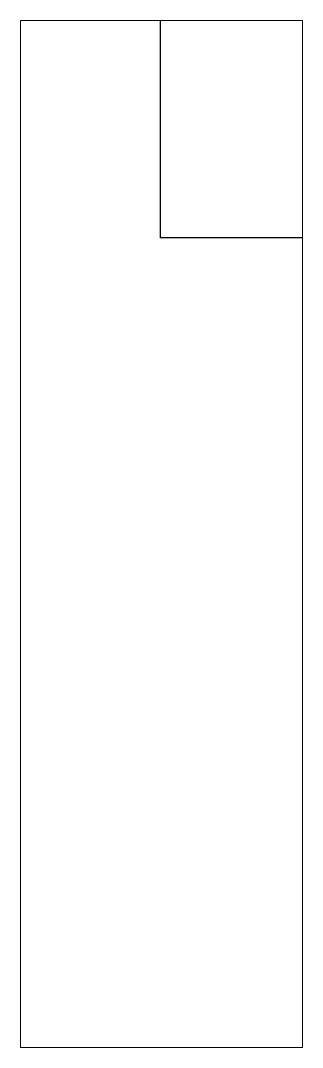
# Paper-space layout 'Layout1' of a CAD drawing. Header units: millimetres. Extents: x 102 to 155, y 0 to 195.
# The model-space entities are those that its viewports show. They can reach past a viewport. Long polylines and large blocks are cut down to what shows.
import ezdxf

# ---------------------------------------------------------------- set-up
doc = ezdxf.new("R2010")
doc.units = ezdxf.units.MM
doc.header["$LTSCALE"] = 25
doc.layers.add('3_Pezzi', color=7, linetype='Continuous')

msp = doc.modelspace()

# ---------------------------------------------------------------- linework, layer by layer
at = {"layer": '3_Pezzi', "color": 3, "linetype": 'Continuous'}
for p, q in [((106.82, 230.58), (106.82, 445.58)), ((172.56, 230.58), (106.82, 230.58)), ((196.5, 230.58), (172.56, 230.58)), ((220.36, 230.58), (196.5, 230.58)), ((244.22, 230.58), (220.36, 230.58))]:
    msp.add_line(p, q, dxfattribs=at)

psp = doc.layouts.get("Layout1")

# ---------------------------------------------------------------- viewports
at = {"layer": '0'}
psp.add_viewport(center=(128.5, 97.5), size=(53.5, 195), view_center_point=(107.5, 0), view_height=799.353, dxfattribs=at)

doc.saveas('drawing.dxf')
